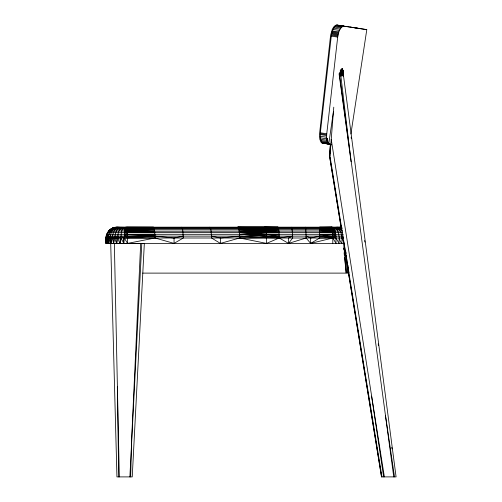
<?xml version="1.0" encoding="UTF-8"?>
<svg xmlns="http://www.w3.org/2000/svg" width="502" height="502" viewBox="0 0 502 502"><rect width="100%" height="100%" fill="white"/><g stroke="black" fill="none" stroke-linecap="round" stroke-linejoin="round"><path stroke-width="0.75" d="M334.941 227.193C342.138 228.31 342.276 237.822 341.824 243.401C337.306 239.134 340.714 229.176 333.654 227.193M381.966 476.9L329.952 155.871L330.843 144.294L322.353 142.901L320.847 140.535L320.295 137.83L320.351 132.804L331.282 36.106C331.966 32.09 332.952 26.167 337.526 25.144L356.778 28.087M329.387 144.118C325.974 142.173 326.62 137.178 326.758 133.777L337.689 37.085C338.373 33.063 339.365 27.146 343.939 26.123L336.804 25.1L335.28 25.464L333.704 26.957L332.268 29.405L330.611 35.171L319.473 134.505L319.799 139.23L321.085 142.336L322.309 143.101L328.716 144.08L328.082 143.836M122.676 227.193C116.847 229.546 116.91 238.952 120.129 243.401C122.08 238.475 119.457 230.675 124.258 227.193M130.677 476.9L131.649 439.124L140.679 243.495L144.338 243.451L132.239 476.9L116.947 476.9L110.704 243.445L111.438 243.426M129.874 476.9L141.79 243.489M341.875 237.998L344.215 243.401L105.909 243.401C105.47 237.49 106.782 230.004 113.201 227.845M119.915 227.193C112.078 227.977 112.617 237.835 110.967 243.401C108.463 237.251 111.162 227.557 118.805 227.193M341.172 227.808L329.513 155.865L330.41 144.287M182.151 227.72L181.636 227.193L182.715 229.721L183.312 237.998L174.056 243.401L155.03 237.998L154.672 231.052L153.781 227.356L125.92 227.193L125.374 227.845L124.697 231.052L123.768 243.401L121.001 237.998M117.248 227.193C109.129 227.117 105.301 236.442 107.215 243.401C107.786 236.906 109.524 227.268 117.907 227.193M330.404 144.789L329.55 155.438M330.843 144.796L330.14 153.587M330.843 144.294L333.774 107.171M320.295 137.83L326.708 138.809L327.492 138.571L327.254 141.514L320.847 140.535M330.052 154.654L329.99 155.444M106.342 236.122L106.242 243.401L106.982 237.998M105.909 243.401C104.247 236.172 108.432 227.004 116.715 227.193L340.896 227.193M329.513 155.846L341.178 227.72M328.766 143.879L333.403 111.789M350.911 133.984L366.799 29.631L350.365 27.108M121.22 227.193C114.531 228.623 113.678 238.431 116.715 243.401L117.838 237.998M108.294 237.998L108.808 243.401L110.089 237.998M113.628 243.401L113.628 237.998L115.014 236.122L112.316 237.998L113.628 243.401L114.92 237.998L117.914 236.122L120.129 237.998L120.129 243.401M106.405 236.122L106.725 234.911M123.768 243.401L123.768 237.998L124.345 236.122L127.483 234.428L154.936 234.302L124.414 234.302L155.005 236.122L174.056 237.998L183.286 236.122M321.782 142.373L328.189 143.352L327.492 138.571L326.927 140.253L320.521 139.28M106.882 234.302L107.666 232.595M120.129 237.998L121.045 236.122L123.768 237.998M117.914 236.122L116.715 237.998L116.715 243.401M125.004 227.845L125.644 227.193M107.215 243.401L107.215 237.998L108.438 236.122L108.808 243.401M108.808 237.998L110.22 236.122L110.967 237.998L110.967 243.401M110.967 237.998L112.429 236.122M108.727 231.052L111.563 228.642L114.996 227.356M339.063 237.998L339.07 243.401L335.951 237.998L332.795 237.766L319.68 237.998L310.65 243.401L306.17 237.998L305.687 227.193L305.837 227.72M319.68 237.998L319.548 227.193L331.759 227.218C335.537 227.739 335.392 233.198 335.894 236.122L332.795 237.766L319.68 236.122L310.65 237.998L306.164 236.122M112.291 228.642L113.898 227.845L117.368 227.193M127.521 243.401L124.32 237.998L155.03 237.998L127.521 243.401L127.477 234.214L124.534 232.595L127.376 231.259L342.377 231.052C340.996 228.899 338.687 227.218 336.058 227.193M210.25 227.72L209.673 227.193L210.602 228.642L211.097 231.052L211.53 237.998L220.409 243.401L239.661 237.998L266.543 243.401L279.219 237.998L292.666 236.122L291.85 227.193L292.108 227.72M124.534 232.595L154.829 232.595L124.697 231.052L127.301 229.872L154.49 229.721L127.226 228.849L124.891 229.721L154.672 231.052L108.438 231.052M127.477 234.214L127.226 228.849L125.123 228.642L127.138 227.977L154.039 227.845L125.318 227.356L153.518 227.193L153.988 227.72M343.167 75.871L343.512 75.708L342.866 70.493L343.487 75.771L342.96 72.068M115.491 227.682L118.165 227.193M306.17 237.998L288.543 243.401L279.219 237.998L266.512 236.122L239.542 234.302L238.939 229.721L238.331 227.845L237.641 227.193L278.045 227.193L278.409 227.72M341.548 227.356L114.839 227.356M123.185 227.356L123.825 227.193M125.688 227.72L153.781 227.356M121.183 227.356L122.118 227.193M119.369 227.356L120.574 227.193M334.087 228.642L319.617 228.642L333.504 227.845L331.966 227.475L319.573 227.356L331.665 227.193L332.33 228.868L334.621 229.721L319.636 229.721L334.087 228.642L332.155 227.99L319.592 227.845L332.876 227.356L331.665 227.193L319.573 227.324L319.592 227.72M117.807 227.356L119.244 227.193M339.057 73.687L339.358 75.965L343.512 75.708L396.091 476.9L381.539 476.894L348.438 272.674M211.499 236.122L220.409 237.998L239.63 236.122L266.543 237.766L279.219 237.998L278.943 231.052L278.045 227.193L237.641 227.193L265.012 227.356L265.263 227.72M115.033 227.356L116.853 227.193M319.636 229.721L332.311 228.755M342.464 26.117L343.211 26.079M332.33 228.868L332.675 232.696L335.449 232.595L332.588 231.278L319.648 231.052L332.468 229.891L335.079 231.052L319.661 232.595L332.675 232.696L335.725 234.302L343.224 234.302M267.553 227.651L278.227 227.324L237.992 227.356L265.326 227.845L266.424 234.208L266.543 243.401M321.901 227.657L331.904 227.356L333.504 227.845M322.686 227.663L332.073 227.72M127.031 227.324L125.318 227.356L153.756 227.324L126.962 227.193L127.106 227.72M127.031 227.337L125.644 227.356L147.061 227.657M323.464 227.663L331.991 227.525M265.884 229.721L238.651 228.642L278.629 228.642L265.382 227.971L238.331 227.845L265.621 228.642M266.292 232.595L239.19 231.052L278.943 231.052L265.909 229.86L238.939 229.721L266.11 231.071M246.708 227.657L278.227 227.324M265.909 229.86L278.798 229.721L265.677 228.837M266.543 237.766L239.661 237.998L239.542 234.302L279.15 234.302L266.424 234.208L239.391 232.595L279.062 232.595L266.135 231.253M265.382 227.971L278.447 227.845L237.954 227.324L238.262 227.72M264.705 227.193L278.246 227.356L264.692 227.193L265.012 227.356M278.629 228.642L238.651 228.642M319.674 234.302L335.725 234.302L106.562 234.302M264.811 227.218L237.954 227.324L265.138 227.513M319.573 227.356L332.876 227.356L331.759 227.218M113.019 227.845L341.686 227.845L338.279 227.193M111.312 228.642L341.63 228.642L338.58 227.356L336.961 227.193M109.769 229.721L341.36 229.721M107.359 232.595L342.452 232.595M106.079 236.122L342.979 236.122M105.909 237.998L343.437 237.998M110.704 243.445L140.679 243.495M142.668 273.113L346.185 273.113L343.625 243.401M264.993 227.337L278.246 227.356M319.573 227.324L331.966 227.475M127.069 227.513L145.524 227.657M335.894 236.122L319.68 236.122L332.744 234.434L335.894 236.122L336.033 243.401L332.795 237.998L332.675 232.696M127.037 227.356L149.364 227.663M154.277 228.642L125.374 227.845L127.062 227.462L127.226 228.849M331.665 227.193L332.876 227.356M127.207 228.642L154.49 229.721L125.123 228.642M366.749 29.631L336.804 25.1M239.391 232.595L266.43 234.302M239.542 234.302L266.512 236.122L279.2 236.122L266.436 234.421M339.973 227.337L339.672 227.193L341.843 227.306M337.639 227.193L342.163 228.379M357.148 28.181L360.392 28.658L357.418 28.194M331.728 33.465L338.135 34.431M322.309 143.101L331.257 144.457M336.798 25.182L343.205 26.16M336.058 25.138L337.482 25.357M338.906 25.571L341.04 25.897M336.026 25.514L342.433 26.487M335.242 26.123L341.649 27.102M334.47 27.001L340.877 27.98M333.73 28.125L340.136 29.097M333.046 29.455L339.452 30.427M332.443 30.961L338.85 31.94M332.18 31.764L338.586 32.743M331.941 32.605L338.348 33.578M331.546 34.337L337.959 35.309M331.402 35.215L337.808 36.194M331.282 36.106L337.689 37.085M320.351 132.804L326.758 133.777M320.263 133.683L326.67 134.661M320.207 134.549L326.62 135.527M320.194 136.243L326.601 137.215M321.274 141.583L327.68 142.555L327.492 138.571M321.669 142.863L331.038 144.381M339.898 227.356L341.686 227.845M340.576 227.456L341.9 227.845M339.672 227.193L340.08 227.356M341.768 236.122L343.606 237.528M265.1 227.456L265.326 227.845M339.459 74.415L393.75 476.9M340.845 69.903L341.95 75.733L341.354 69.069M340.921 69.891L341.95 75.733L341.216 69.841M341.636 69.05L342.747 75.689L342.063 69M348.444 272.599L381.539 476.894M341.015 69.872L341.95 75.733M331.232 139.393L384.369 476.9M342.245 68.994L343.268 75.683L342.609 69.722M371.599 396.122L383.647 476.9M385.511 415.769L394.522 476.9M342.289 68.987L343.268 75.683L342.427 68.981M340.243 70.713L351.074 161.757L339.358 75.965M342.383 68.981L343.268 75.683M351.124 137.128L351.325 138.684M364.672 240.533L364.879 242.089M378.226 343.939L378.433 345.495M391.78 447.351L391.98 448.901M343.004 72.05L343.487 75.771L343.029 72.031M342.954 71.246L343.512 75.708L342.709 69.734L343.512 75.708L342.866 70.5M340.318 70.7L340.958 75.815L340.488 70.669M348.325 267.51L348.884 272.956L346.185 272.956L344.585 257.4M347.873 265.175L348.67 272.956M345.985 251.954L346.142 253.51M346.305 255.066L348.143 272.956M344.265 243.401L347.309 272.956M343.625 248.063L343.782 249.619M344.102 252.732L344.347 255.066M339.584 73.744L339.779 75.927L339.691 72.244M107.215 237.998L107.139 236.122L106.242 237.998L106.242 243.401M114.356 243.495L119.313 476.9M117.342 386.628L118.71 476.9M332.795 243.401L332.795 237.998L310.65 243.401L310.65 237.998M220.409 237.998L220.409 243.401M174.056 237.998L174.056 243.401M292.679 237.998L288.543 243.401L288.543 237.998L292.666 236.122L292.679 237.998M155.005 236.122L127.521 237.766L124.345 236.122L155.005 236.122M342.747 75.689L341.912 69.012L342.747 75.689"/></g></svg>
